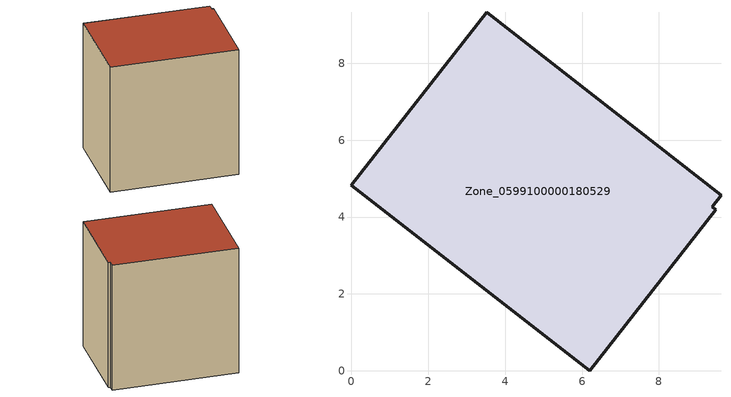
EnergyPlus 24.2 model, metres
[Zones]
Zone_0599100000180529
 floor ground (C_G): 9.62,4.57 9.38,4.26 9.48,4.19 6.2,0 0,4.83 3.52,9.33 z3.14
 wall outside (C_F): 9.62,4.57 3.52,9.33 0,4.83 6.2,0 9.48,4.19 9.38,4.26 9.62,4.57 z3.14:11.41
 roof outside (C_R): 9.38,4.26 9.62,4.57 3.52,9.33 0,4.83 6.2,0 9.48,4.19 z11.41
[BUILDING]
Pand.0599100000180529: North Axis=0; Terrain=City; Loads Convergence Tolerance Value=0.04; Temperature Convergence Tolerance Value=0.4; Solar Distribution=FullExterior; Maximum Number of Warmup Days=25; Minimum Number of Warmup Days=1
[Site:Location]
Rotterdam.The.Hague.AP_ZH_NLD Design_Conditions: Latitude=51.96; Longitude=4.45; Time Zone=1; Elevation=-4.5
[SITE:GROUNDTEMPERATURE:BUILDINGSURFACE]
18, 18, 18, 18, 18, 18, 18, 18, 18, 18, 18, 18
[MATERIAL] Thermal Absorptance=0.9; Solar Absorptance=0.7; Visible Absorptance=0.7
Name | Roughness | Thickness | Conductivity | Density | Specific Heat
G.TC.1946-1964 | MediumSmooth | 0.15 | 1 | 540 | 1210
F.TC.1946-1964 | Rough | 0.3 | 0.857143 | 1920 | 840
R.TC.1946-1964 | MediumRough | 0.2 | 0.235294 | 1500 | 1000
[CONSTRUCTION]
C_G: G.TC.1946-1964
C_F: F.TC.1946-1964
C_R: R.TC.1946-1964
[ZONE]
Zone_0599100000180529: Type=1; Multiplier=1; Ceiling Height=Autocalculate; Volume=Autocalculate; Floor Area=autocalculate; Part of Total Floor Area=Yes
[ZONEINFILTRATION:DESIGNFLOWRATE]
Infil_Zone_0599100000180529: Zone or ZoneList or Space or SpaceList=Zone_0599100000180529; Schedule=AlwaysOn; Design Flow Rate Calculation Method=Flow/Area; Flow Rate per Floor Area=0.003; Constant Term Coefficient=1; Temperature Term Coefficient=0; Velocity Term Coefficient=0; Velocity Squared Term Coefficient=0
[HVACTEMPLATE:ZONE:IDEALLOADSAIRSYSTEM]
Zone_0599100000180529: Maximum Heating Supply Air Temperature=50; Minimum Cooling Supply Air Temperature=13; Maximum Heating Supply Air Humidity Ratio=0.0156; Minimum Cooling Supply Air Humidity Ratio=0.0077; Heating Limit=NoLimit; Cooling Limit=NoLimit; Dehumidification Control Type=ConstantSensibleHeatRatio; Cooling Sensible Heat Ratio=0.7; Dehumidification Setpoint=60; Humidification Control Type=None; Humidification Setpoint=30; Outdoor Air Method=None; Outdoor Air Flow Rate per Person=0.00944; Outdoor Air Flow Rate per Zone Floor Area=0; Outdoor Air Flow Rate per Zone=0; Demand Controlled Ventilation Type=None; Outdoor Air Economizer Type=NoEconomizer; Heat Recovery Type=None; Sensible Heat Recovery Effectiveness=0.7; Latent Heat Recovery Effectiveness=0.65
[ZONECONTROL:THERMOSTAT]
ThermostatControl_Zone_0599100000180529: Zone or ZoneList=Zone_0599100000180529; Control Type Schedule=DualSetpointControlType; Control 1=Thermostat_Zone_0599100000180529; Temperature Difference Between Cutout And Setpoint=0
[THERMOSTATSETPOINT:DUALSETPOINT]
Thermostat_Zone_0599100000180529: Heating Setpoint Temperature Schedule=HeatingSetpoint_Zone_0599100000180529; Cooling Setpoint Temperature Schedule=CoolingSetpoint_Zone_0599100000180529
[SCHEDULE:COMPACT]
HeatingSetpoint_Zone_0599100000180529: Through: 12/31, For: AllDays, Until: 24:00, 21
CoolingSetpoint_Zone_0599100000180529: Through: 12/31, For: AllDays, Until: 24:00, 24
DualSetpointControlType: Through: 12/31, For: AllDays, Until: 24:00, 4
AlwaysOn: Through: 12/31, For: AllDays, Until: 24:00, 1
